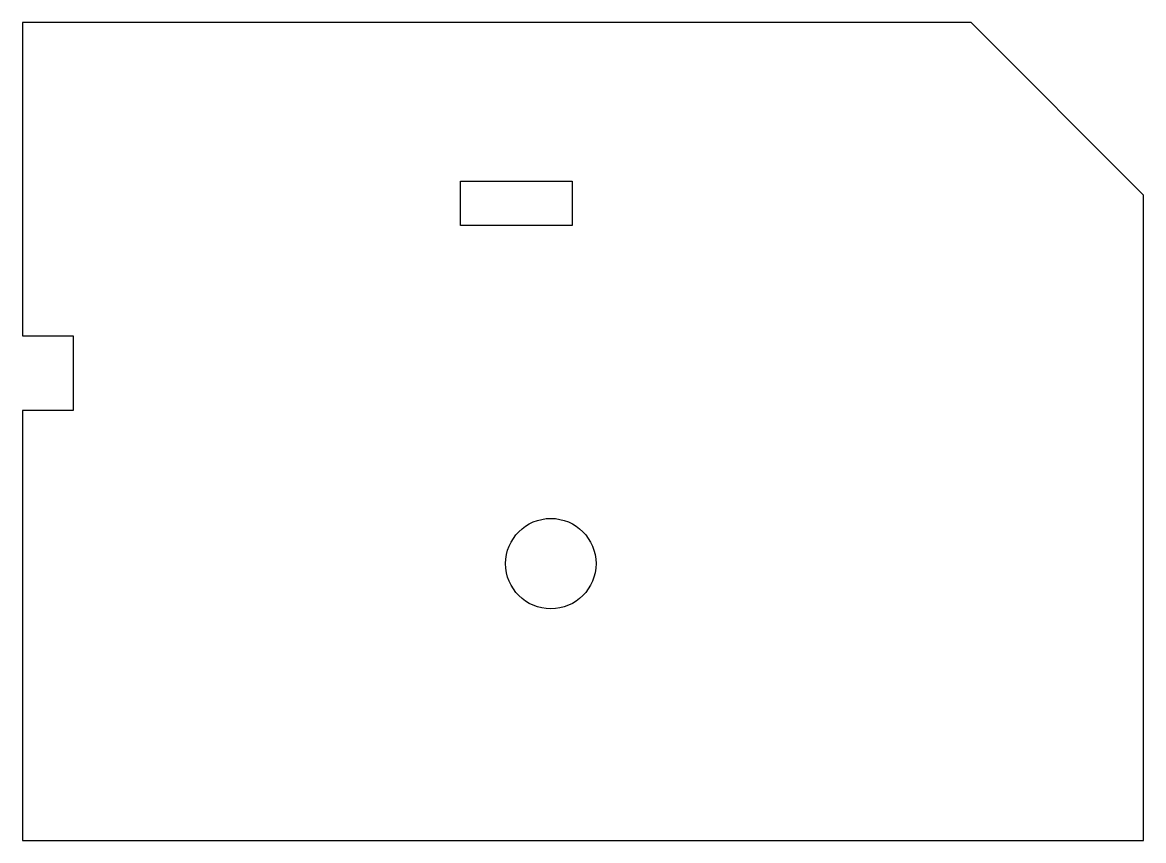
# Model space of a CAD drawing. Header units: millimetres. Extents: x 0 to 170, y 0 to 124.
import ezdxf

# ---------------------------------------------------------------- set-up
doc = ezdxf.new("R2010")
doc.units = ezdxf.units.MM
doc.layers.add('CUT', color=7, linetype='Continuous')

msp = doc.modelspace()

# ---------------------------------------------------------------- linework, layer by layer
at = {"layer": 'CUT'}
for p, q in [((143.95, 124.09), (0, 124.09)), ((0, 124.09), (0, 76.56)), ((170.13, 97.91), (143.95, 124.09)), ((66.47, 93.3), (66.47, 100.02)), ((66.47, 100.02), (83.41, 100.02)), ((83.41, 100.02), (83.41, 93.3)), ((170.13, 0), (170.13, 97.91)), ((83.41, 93.3), (66.47, 93.3)), ((0, 76.56), (7.68, 76.56)), ((7.68, 76.56), (7.68, 65.23)), ((7.68, 65.23), (0, 65.23)), ((0, 65.23), (0, 0)), ((0, 0), (170.13, 0))]:
    msp.add_line(p, q, dxfattribs=at)
msp.add_circle((80.18, 42), 6.86, dxfattribs=at)

doc.saveas('drawing.dxf')
